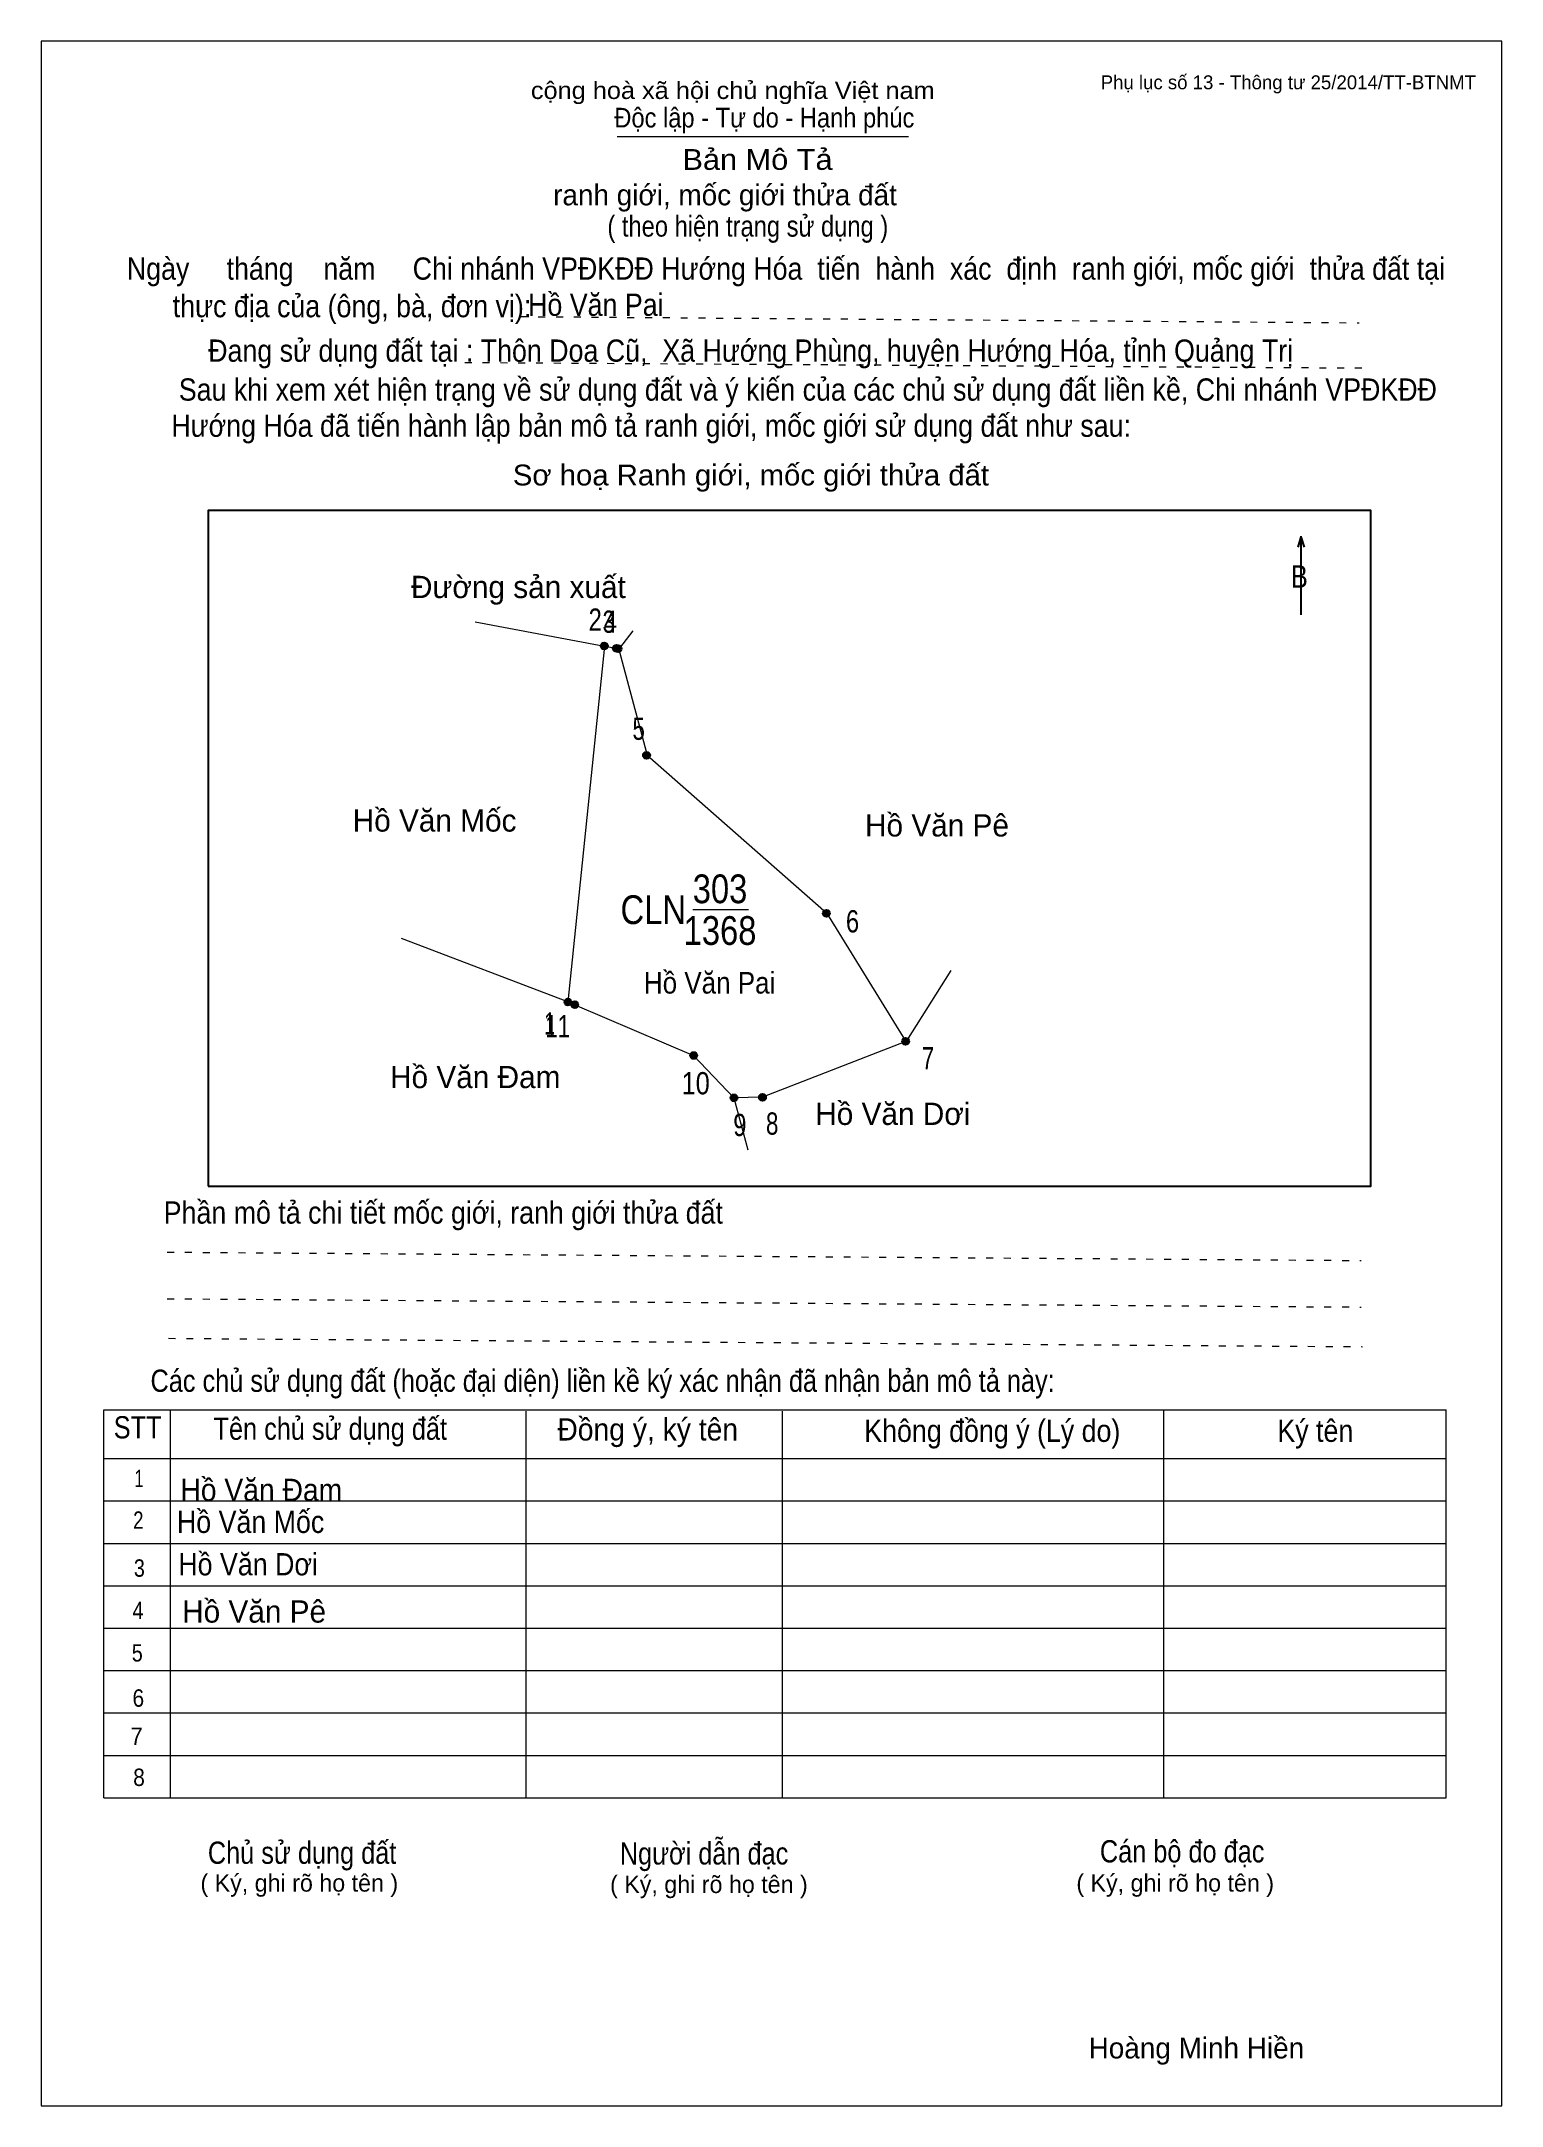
# Model space of a CAD drawing. Header units: centimetres. Extents: x 0 to 21, y 0 to 29.7.
import ezdxf
from ezdxf.enums import TextEntityAlignment as Align

# ---------------------------------------------------------------- set-up
doc = ezdxf.new("R2010")
doc.units = ezdxf.units.CM
doc.header["$LTSCALE"] = 0.13
doc.linetypes.add('DOTTED', pattern=[1.5, 0.3, -1.2])
for name, color, linetype, lineweight in [('1', 7, 'Continuous', 13), ('32', 7, 'Continuous', 25), ('6', 7, 'Continuous', 13), ('62', 7, 'Continuous', 13), ('7', 7, 'Continuous', 13)]:
    doc.layers.add(name, color=color, linetype=linetype, lineweight=lineweight)
for name, color, linetype in [('2', 7, 'Continuous'), ('3', 7, 'Continuous'), ('33', 7, 'Continuous'), ('34', 7, 'Continuous'), ('4', 7, 'Continuous'), ('5', 7, 'Continuous'), ('63', 7, 'Continuous')]:
    doc.layers.add(name, color=color, linetype=linetype)

msp = doc.modelspace()

# ---------------------------------------------------------------- hatches: boundary and pattern name
at = {"layer": '32'}
for points in [[(8.1447, 21, 1), (8.0447, 21, 1)], [(8.3205, 20.9669, 1), (8.2205, 20.9669, 1)], [(8.3443, 20.9628, 1), (8.2443, 20.9628, 1)], [(8.7529, 19.4288, 1), (8.6529, 19.4288, 1)], [(11.3388, 17.1532, 1), (11.2388, 17.1532, 1)], [(7.6223, 15.8768, 1), (7.5223, 15.8768, 1)], [(7.7206, 15.8395, 1), (7.6206, 15.8395, 1)], [(9.4294, 15.1092, 1), (9.3294, 15.1092, 1)], [(12.4787, 15.312, 1), (12.3787, 15.312, 1)], [(10.4203, 14.5072, 1), (10.3203, 14.5072, 1)], [(10.0107, 14.5, 1), (9.9107, 14.5, 1)]]:
    msp.add_hatch(color=256, dxfattribs=at).paths.add_polyline_path(points)

# ---------------------------------------------------------------- linework, layer by layer
at = {"layer": '1'}
msp.add_line((8.32, 20.97), (8.51, 21.22), dxfattribs=at)
msp.add_lwpolyline([(21, 0), (21, 29.7), (0, 29.7), (0, 0)], close=True, dxfattribs=at)
at = {"layer": '32'}
for centre in [(8.0947, 21), (8.2705, 20.9669), (8.2943, 20.9628), (8.7029, 19.4288), (11.2888, 17.1532), (7.5723, 15.8768), (7.6706, 15.8395), (9.3794, 15.1092), (12.4287, 15.312), (10.3703, 14.5072), (9.9607, 14.5)]:
    msp.add_circle(centre, 0.05, dxfattribs=at)
at = {"layer": '6'}
for p, q in [((8.1, 21), (7.57, 15.88)), ((8.27, 20.97), (8.3, 20.97)), ((7.57, 15.88), (5.18, 16.79)), ((13.08, 16.33), (12.44, 15.32)), ((9.96, 14.5), (10.16, 13.75))]:
    msp.add_line(p, q, dxfattribs=at)
for points in [[(6.24, 21.35), (8.1, 21), (8.27, 20.97)], [(8.3, 20.97), (8.71, 19.43), (11.29, 17.16), (12.43, 15.31), (10.37, 14.51)], [(7.57, 15.88), (7.67, 15.84), (9.38, 15.11)], [(10.37, 14.51), (9.96, 14.5), (9.38, 15.11)]]:
    msp.add_lwpolyline(points, dxfattribs=at)
at = {"layer": '62'}
for p, q in [((8.28, 28.33), (12.47, 28.33)), ((0.9, 10.01), (20.2, 10.01)), ((0.9, 4.43), (0.9, 10.01)), ((1.86, 4.43), (1.86, 10.01)), ((6.97, 4.43), (6.97, 9.99)), ((10.66, 4.43), (10.66, 9.99)), ((16.14, 4.43), (16.14, 10.01)), ((20.2, 4.43), (20.2, 10.01)), ((0.9, 9.31), (20.2, 9.31)), ((0.9, 8.7), (20.2, 8.7)), ((0.9, 8.09), (20.2, 8.09)), ((0.9, 7.48), (20.2, 7.48)), ((0.9, 6.87), (20.2, 6.87)), ((0.9, 6.26), (20.2, 6.26)), ((0.9, 5.65), (20.2, 5.65)), ((0.9, 5.04), (20.2, 5.04)), ((0.9, 4.43), (20.2, 4.43))]:
    msp.add_line(p, q, dxfattribs=at)
at = {"layer": '62', "linetype": 'DOTTED'}
for p, q in [((6.89, 25.74), (18.95, 25.65)), ((6.09, 25.08), (19.04, 25)), ((1.81, 12.28), (18.98, 12.16)), ((1.81, 11.61), (18.98, 11.49)), ((1.83, 11.04), (19, 10.92))]:
    msp.add_line(p, q, dxfattribs=at)
at = {"layer": '62', "lineweight": 25}
for p, q in [((18.11, 22.58), (18.11, 21.45)), ((18.11, 22.57), (18.07, 22.42)), ((18.11, 22.57), (18.16, 22.42))]:
    msp.add_line(p, q, dxfattribs=at)
msp.add_lwpolyline([(2.4, 13.23), (19.12, 13.23), (19.12, 22.95), (2.4, 22.95)], close=True, dxfattribs=at)
at = {"layer": '7'}
msp.add_line((9.37, 17.21), (10.17, 17.21), dxfattribs=at)

# ---------------------------------------------------------------- texts
at = {"layer": '2', "width": 0.9}
msp.add_text('Hồ Văn Pai', height=0.3103, dxfattribs=at).set_placement((9.61, 16), align=Align.CENTER)
at = {"layer": '3', "width": 0.85}
msp.add_text('CLN', height=0.4137, dxfattribs=at).set_placement((9.27, 17), align=Align.RIGHT)
at = {"layer": '32'}
for s, width, p in [('2', 0.8, (7.965, 21.22)), ('3', 0.75, (8.16, 21.19)), ('4', 0.8, (8.185, 21.19)), ('5', 0.75, (8.59, 19.65)), ('6', 0.8, (11.665, 16.88)), ('1', 0.65, (7.31, 15.41)), ('11', 0.75, (7.425, 15.37)), ('7', 0.75, (12.75, 14.91)), ('10', 0.85, (9.41, 14.55)), ('9', 0.8, (10.045, 13.95)), ('8', 0.75, (10.51, 13.97))]:
    msp.add_text(s, height=0.32, dxfattribs=dict(at, width=width)).set_placement(p, align=Align.CENTER)
at = {"layer": '33'}
for s, p in [('Đường sản xuất', (6.86, 21.69)), ('Hồ Văn Mốc', (5.655, 18.33)), ('Hồ Văn Pê', (12.88, 18.26)), ('Hồ Văn Đam', (6.24, 14.64)), ('Hồ Văn Dơi', (12.245, 14.11)), ('Hồ Văn Pê', (3.06, 6.95))]:
    msp.add_text(s, height=0.32, dxfattribs=at).set_placement(p, align=Align.CENTER)
at = {"layer": '34'}
for s, width, p in [('Hồ Văn Pai', 0.9, (7, 25.75)), ('Hồ Văn Đam', 0.95, (2, 8.7)), ('Hồ Văn Mốc', 0.9, (1.95, 8.24)), ('Hồ Văn Dơi', 0.9, (1.97, 7.63))]:
    msp.add_text(s, height=0.32, dxfattribs=dict(at, width=width)).set_placement(p)
at = {"layer": '4', "width": 0.85}
msp.add_text('303', height=0.4137, dxfattribs=at).set_placement((9.76, 17.3), align=Align.CENTER)
at = {"layer": '5', "width": 0.85}
msp.add_text('1368', height=0.4137, dxfattribs=at).set_placement((9.76, 16.7), align=Align.CENTER)
at = {"layer": '62'}
for s, height, width, p in [('cộng hoà xã hội chủ nghĩa Việt nam', 0.2474, 1.1, (7.04, 28.87)), ('Độc lập - Tự do - Hạnh phúc', 0.2828, 0.9, (8.24, 28.46)), ('Bản Mô Tả', 0.3, 1.1, (9.22, 27.85)), ('( theo hiện trạng sử dụng )', 0.3, 0.85, (8.14, 26.89)), ('Ngày     tháng    năm     Chi nhánh VPĐKĐĐ Hướng Hóa  tiến  hành  xác  định  ranh giới, mốc giới  thửa đất tại ', 0.32, 0.9, (1.23, 26.27)), ('thực địa của (ông, bà, đơn vị): ', 0.32, 0.9, (1.89, 25.73)), ('Đang sử dụng đất tại : Thôn Doa Cũ,  Xã Hướng Phùng, huyện Hướng Hóa, tỉnh Quảng Trị', 0.32, 0.9, (2.4, 25.09)), (' Sau khi xem xét hiện trạng về sử dụng đất và ý kiến của các chủ sử dụng đất liền kề, Chi nhánh VPĐKĐĐ ', 0.32, 0.9, (1.87, 24.53)), ('Hướng Hóa đã tiến hành lập bản mô tả ranh giới, mốc giới sử dụng đất như sau:', 0.32, 0.9, (1.87, 24.01)), ('Sơ hoạ Ranh giới, mốc giới thửa đất', 0.3, 1.05, (6.78, 23.31)), ('B', 0.32, 0.85, (17.97, 21.84)), ('Phần mô tả chi tiết mốc giới, ranh giới thửa đất ', 0.32, 0.9, (1.76, 12.69)), ('Các chủ sử dụng đất (hoặc đại diện) liền kề ký xác nhận đã nhận bản mô tả này:', 0.32, 0.85, (1.57, 10.27))]:
    msp.add_text(s, height=height, dxfattribs=dict(at, width=width)).set_placement(p)
msp.add_text('ranh giới, mốc giới thửa đất', height=0.3, dxfattribs=at).set_placement((7.36, 27.34))
for s, height, width, p in [('STT', 0.32, 0.85, (1.385, 9.6)), ('Tên chủ sử dụng đất', 0.32, 0.85, (4.155, 9.58)), ('Đồng ý, ký tên', 0.32, 0.95, (8.72, 9.57)), ('Không đồng ý (Lý do)', 0.32, 0.9, (13.675, 9.55)), ('Ký tên', 0.32, 0.9, (18.32, 9.55)), ('1', 0.25, 0.7, (1.405, 8.9)), ('2', 0.25, 0.8, (1.395, 8.3)), ('3', 0.25, 0.85, (1.41, 7.61)), ('4', 0.25, 0.85, (1.39, 7)), ('5', 0.25, 0.85, (1.38, 6.39)), ('6', 0.25, 0.9, (1.395, 5.74)), ('7', 0.25, 0.95, (1.37, 5.19)), ('8', 0.25, 0.9, (1.405, 4.6)), ('Người dẫn đạc', 0.32, 0.85, (9.53, 3.47)), ('Chủ sử dụng đất', 0.32, 0.85, (3.75, 3.48)), ('Cán bộ đo đạc', 0.32, 0.85, (16.405, 3.5))]:
    msp.add_text(s, height=height, dxfattribs=dict(at, width=width)).set_placement(p, align=Align.CENTER)
for p in [(3.71, 3.08), (9.6, 3.06), (16.305, 3.08)]:
    msp.add_text('( Ký, ghi rõ họ tên )', height=0.25, dxfattribs=at).set_placement(p, align=Align.CENTER)
at = {"layer": '63'}
msp.add_text('Phụ lục số 13 - Thông tư 25/2014/TT-BTNMT', height=0.2, dxfattribs=at).set_placement((20.63, 29.01), align=Align.RIGHT)
for s, height, p in [('D', 0.00102, (12.4405, 15.32)), ('Hoàng Minh Hiền', 0.3, (16.61, 0.68))]:
    msp.add_text(s, height=height, dxfattribs=at).set_placement(p, align=Align.CENTER)

doc.saveas('drawing.dxf')
